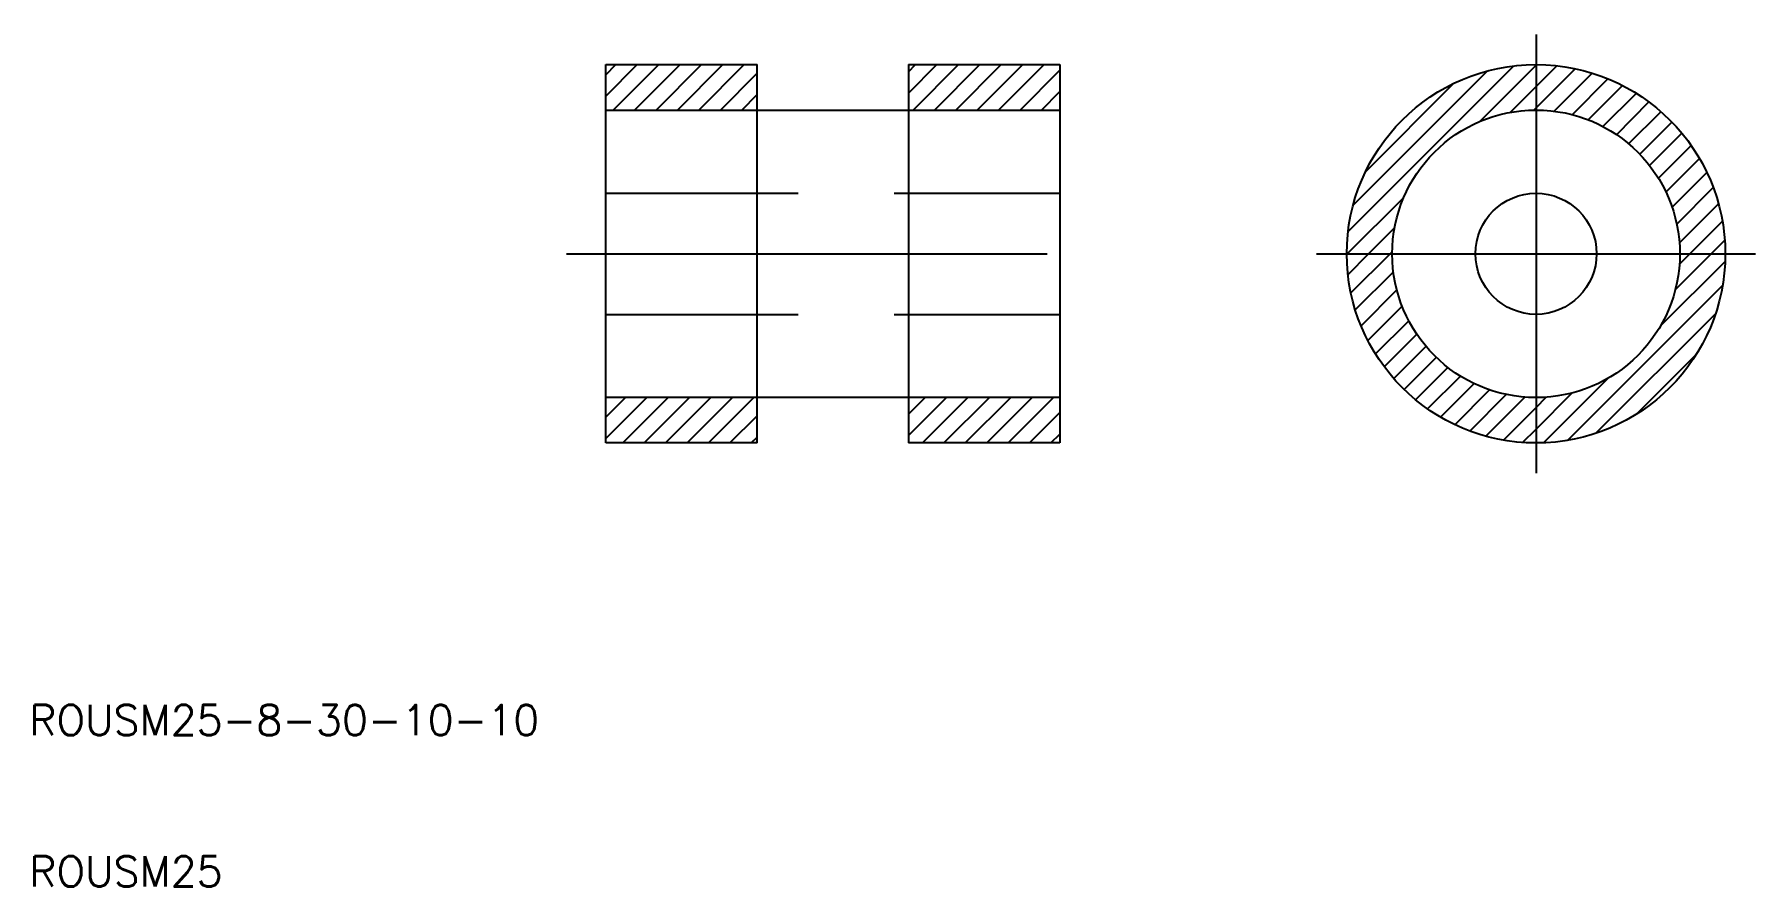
# Model space of a CAD drawing. Extents: x 10 to 124, y 10 to 66.
import ezdxf

# ---------------------------------------------------------------- set-up
doc = ezdxf.new("R2010")
doc.units = 0
doc.linetypes.add('CENTER', pattern=[50.8, 31.75, -6.35, 6.35, -6.35])
doc.linetypes.add('DASHED', pattern=[19.05, 12.7, -6.35])
doc.layers.get('0').update_dxf_attribs({"linetype": 'CONTINUOUS'})
doc.layers.add('CENTER', color=1, linetype='CENTER')
doc.styles.get("Standard").update_dxf_attribs({"font": 'txt.shx'})

# ---------------------------------------------------------------- blocks, each defined once
blk = doc.blocks.new('*X2')
at = {"color": 0, "linetype": 'CONTINUOUS'}
for p, q in [((48.08, 62.23), (50.16, 64.31)), ((48.08, 63.64), (48.75, 64.31)), ((48.58, 61.31), (51.58, 64.31)), ((49.99, 61.31), (52.99, 64.31)), ((51.41, 61.31), (54.41, 64.31)), ((52.82, 61.31), (55.82, 64.31)), ((54.23, 61.31), (57.23, 64.31)), ((55.65, 61.31), (58.08, 63.74)), ((68.08, 62.43), (69.96, 64.31)), ((68.08, 63.84), (68.55, 64.31)), ((68.38, 61.31), (71.38, 64.31)), ((69.79, 61.31), (72.79, 64.31)), ((71.2, 61.31), (74.2, 64.31)), ((72.62, 61.31), (75.62, 64.31)), ((74.03, 61.31), (77.03, 64.31)), ((75.45, 61.31), (78.08, 63.94)), ((97.12, 53.28), (108.06, 64.22)), ((97.45, 55.03), (106.31, 63.88)), ((105.79, 60.54), (109.53, 64.28)), ((109.53, 64.28), (109.56, 64.31)), ((109.53, 62.86), (110.9, 64.23)), ((109.53, 61.45), (112.12, 64.03)), ((110.73, 61.23), (113.24, 63.74)), ((98.3, 57.28), (104.05, 63.04)), ((107.82, 61.15), (109.53, 62.86)), ((111.91, 61), (114.28, 63.37)), ((112.98, 60.66), (115.25, 62.92)), ((57.06, 61.31), (58.08, 62.33)), ((76.86, 61.31), (78.08, 62.53)), ((109.39, 61.3), (109.53, 61.45)), ((113.95, 60.21), (116.15, 62.41)), ((114.84, 59.68), (116.99, 61.84)), ((115.64, 59.08), (117.77, 61.2)), ((116.38, 58.39), (118.5, 60.51)), ((117.03, 57.64), (119.17, 59.77)), ((117.61, 56.8), (119.78, 58.97)), ((118.11, 55.89), (120.33, 58.1)), ((118.52, 54.88), (120.82, 57.18)), ((118.83, 53.77), (121.24, 56.19)), ((97.06, 51.81), (100.8, 55.54)), ((119, 52.54), (121.58, 55.12)), ((98.47, 51.81), (100.19, 53.52)), ((119.69, 51.81), (121.84, 53.96)), ((121.1, 51.81), (122, 52.7)), ((97.03, 51.78), (97.06, 51.81)), ((97.11, 50.44), (98.47, 51.81)), ((97.3, 49.22), (99.89, 51.81)), ((99.89, 51.81), (100.03, 51.95)), ((117.75, 47.04), (122.02, 51.31)), ((118.73, 49.43), (121.1, 51.81)), ((119.01, 51.12), (119.69, 51.81)), ((97.59, 48.1), (100.11, 50.61)), ((97.97, 47.06), (100.33, 49.42)), ((111.6, 39.48), (121.86, 49.73)), ((98.41, 46.09), (100.68, 48.35)), ((113.49, 39.95), (121.39, 47.85)), ((98.93, 45.19), (101.12, 47.38)), ((99.5, 44.35), (101.65, 46.5)), ((100.13, 43.56), (102.26, 45.69)), ((100.82, 42.84), (102.94, 44.96)), ((116.16, 41.21), (120.13, 45.17)), ((101.57, 42.17), (103.7, 44.3)), ((102.37, 41.56), (104.54, 43.72)), ((103.23, 41.01), (105.45, 43.23)), ((110.03, 39.31), (114.3, 43.59)), ((48.08, 39.6), (50.79, 42.31)), ((48.08, 41.01), (49.38, 42.31)), ((49.2, 39.31), (52.2, 42.31)), ((50.62, 39.31), (53.62, 42.31)), ((52.03, 39.31), (55.03, 42.31)), ((53.45, 39.31), (56.45, 42.31)), ((54.86, 39.31), (57.86, 42.31)), ((68.08, 39.8), (70.59, 42.31)), ((68.08, 41.21), (69.18, 42.31)), ((69, 39.31), (72, 42.31)), ((70.42, 39.31), (73.42, 42.31)), ((71.83, 39.31), (74.83, 42.31)), ((73.25, 39.31), (76.25, 42.31)), ((74.66, 39.31), (77.66, 42.31)), ((104.16, 40.52), (106.46, 42.82)), ((105.15, 40.1), (107.56, 42.51)), ((106.22, 39.75), (108.8, 42.33)), ((109.53, 40.23), (111.9, 42.61)), ((109.53, 41.65), (110.21, 42.33)), ((56.28, 39.31), (58.08, 41.11)), ((76.07, 39.31), (78.08, 41.32)), ((107.37, 39.49), (109.53, 41.65)), ((77.49, 39.31), (78.08, 39.9)), ((108.63, 39.34), (109.53, 40.23)), ((57.69, 39.31), (58.08, 39.7))]:
    blk.add_line(p, q, dxfattribs=at)

msp = doc.modelspace()

# ---------------------------------------------------------------- linework, layer by layer
at = {"color": 7, "linetype": 'CONTINUOUS'}
for p, q in [((48.08, 39.31), (48.08, 64.31)), ((48.08, 64.31), (58.08, 64.31)), ((58.08, 39.31), (58.08, 64.31)), ((68.08, 64.31), (68.08, 39.31)), ((68.08, 64.31), (78.08, 64.31)), ((78.08, 64.31), (78.08, 39.31)), ((58.08, 61.31), (68.08, 61.31)), ((68.08, 42.31), (58.08, 42.31)), ((58.08, 39.31), (48.08, 39.31)), ((78.08, 39.31), (68.08, 39.31))]:
    msp.add_line(p, q, dxfattribs=at)
at = {"color": 3, "linetype": 'DASHED'}
for p, q in [((48.08, 61.31), (58.08, 61.31)), ((68.08, 61.31), (78.08, 61.31)), ((48.08, 55.81), (78.08, 55.81)), ((48.08, 47.81), (78.08, 47.81)), ((58.08, 42.31), (48.08, 42.31)), ((78.08, 42.31), (68.08, 42.31))]:
    msp.add_line(p, q, dxfattribs=at)
at = {"color": 7, "linetype": 'CONTINUOUS'}
for radius in [12.5, 9.5, 4]:
    msp.add_circle((109.53, 51.81), radius, dxfattribs=at)
at = {"layer": 'CENTER', "color": 1, "linetype": 'CENTER'}
for p, q in [((109.53, 66.31), (109.53, 37.31)), ((45.49, 51.81), (81.06, 51.81)), ((95.03, 51.81), (124.03, 51.81))]:
    msp.add_line(p, q, dxfattribs=at)

# ---------------------------------------------------------------- block references
at = {"color": 3, "linetype": 'CONTINUOUS'}
msp.add_blockref('*X2', (0, 0), dxfattribs=at)

# ---------------------------------------------------------------- texts
at = {"color": 7, "linetype": 'CONTINUOUS'}
for s, p in [('ROUSM25-8-30-10-10', (10, 20)), ('ROUSM25', (10, 10))]:
    msp.add_text(s, height=2, dxfattribs=at).set_placement(p)

doc.saveas('drawing.dxf')
